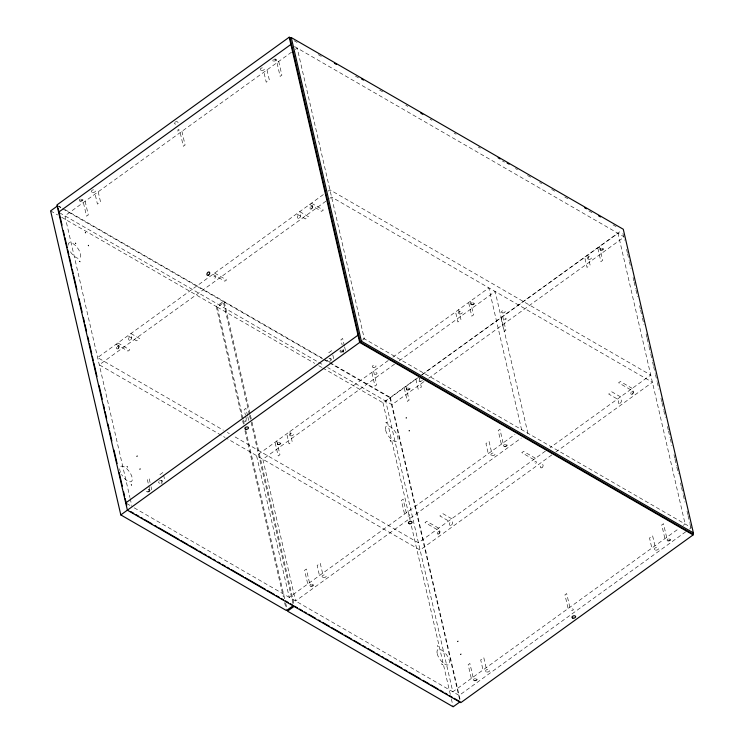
<?xml version="1.0" encoding="UTF-8"?>
<svg xmlns="http://www.w3.org/2000/svg" width="744" height="744" viewBox="0 0 744 744"><rect width="100%" height="100%" fill="white"/><g stroke="black" fill="none" stroke-linecap="round" stroke-linejoin="round"><path stroke-width="0.56" stroke-dasharray="3.72 2.79" d="M291.564 52.164L64.895 215.844L129.93 497.522M295.322 49.448L297.2 48.09L364.328 338.827L362.44 340.185M323.342 194.584L97.622 357.585L223.33 430.162M328.048 191.189L329.927 189.832L650.73 375.041L550.095 447.711M325.956 201.159L99.296 364.83L225.004 437.407M329.722 198.434L331.601 197.076L652.404 382.286L555.536 452.24M61.659 217.267L216.272 306.528L223.247 301.497L249.333 414.52M243.158 419.03L217.322 307.142L224.297 302.101L322.682 358.906M159.895 474.7L162.992 472.468L164.796 480.299M328.699 352.805L331.805 350.564L332.577 353.921M388.219 360.533L256.55 455.616L289.267 597.358L514.988 434.366M392.916 357.139L488.855 287.863L521.572 429.604L519.693 430.971M394.525 364.179L262.855 459.262L295.573 601.003L521.293 438.002M399.221 360.775L495.16 291.509L527.877 433.25L525.999 434.608M330.076 362.654L390.34 397.445L417.607 377.747M421.374 375.032L621.696 230.37M322.738 368.001L382.983 402.774L389.949 397.742L460.136 701.769M418.621 377.282L385.708 401.053L452.826 691.79L678.547 528.789M422.387 374.567L618.013 233.3L685.131 524.036L683.252 525.394M423.987 381.598L392.004 404.69L327.732 367.583M428.693 378.203L624.309 236.936M545.399 451.106L418.426 542.794L233.383 435.965M551.769 454.956L420.1 550.039L226.009 437.983M685.791 531.746L459.132 695.426L131.744 506.413M689.558 529.031L691.436 527.673L361.621 337.264M294.14 40.734L297.154 42.473M318.283 54.675L321.296 56.414M355.511 76.167L358.524 77.906M379.654 90.108L382.676 91.847M405.815 105.211L407.824 106.373M429.958 119.152L431.976 120.314M454.11 133.092L456.119 134.255M478.252 147.033L480.261 148.186M502.395 160.974L504.413 162.127M515.48 168.516L517.489 169.678M527.552 175.491L530.574 177.23M539.623 182.457L541.641 183.619M551.695 189.432L554.717 191.171M564.78 196.983L567.793 198.722M588.923 210.924L591.945 212.663M613.075 224.865L616.088 226.604M294.503 46.528L623.416 236.415M311.438 203.177L323.352 210.059L321.603 211.315L309.699 204.442M632.242 388.396L620.338 381.514L618.599 382.779L630.503 389.651M299.73 211.64L308.481 216.69L305.384 218.931L296.633 213.872M620.533 396.85L611.782 391.79L608.685 394.032L617.436 399.091M214.644 273.076L226.557 279.958L224.809 281.213L212.905 274.341M535.457 458.285L523.544 451.413L521.804 452.678L533.708 459.55M58.934 206.116L60.934 207.269M64.951 209.594L329.071 362.077M57.586 205.865L61.603 208.18M62.608 208.757L223.247 301.497M323.687 359.492L389.949 397.742M59.594 212.784L317.697 361.789M318.702 362.365L323.724 365.267M50.62 210.896L57.641 214.951M217.322 307.142L314.712 363.36M318.73 365.676L321.733 367.415M130.916 333.535L139.677 338.594L136.58 340.836L127.819 335.777M451.729 518.754L442.968 513.695L439.871 515.936L448.632 520.986M117.85 342.975L129.763 349.847L128.014 351.112L116.111 344.23M438.662 528.184L426.749 521.312L425.01 522.567L436.914 529.449M227.357 432.478L229.366 433.64M126.722 503.521L131.121 506.06M622.905 233.477L624.467 240.247M626.56 249.277L627.341 252.662M627.601 253.797L629.164 260.567M629.424 261.693L630.986 268.463M633.07 277.493L633.851 280.879M634.111 282.013L635.674 288.784M635.934 289.909L637.496 296.689M639.589 305.71L640.37 309.104M640.631 310.229L642.193 317M642.453 318.125L644.016 324.905M646.099 333.935L646.88 337.32M647.141 338.446L648.703 345.216M648.963 346.351L650.526 353.121M650.786 354.246L652.349 361.017M652.609 362.151L653.399 365.537M653.66 366.662L655.222 373.432M655.483 374.567L657.045 381.337M657.305 382.463L658.868 389.242M660.951 398.263L661.732 401.658M661.993 402.783L663.555 409.553M663.815 410.679L665.378 417.458M667.47 426.489L668.251 429.874M668.512 430.999L670.074 437.77M670.335 438.904L671.897 445.675M673.98 454.705L674.761 458.09M675.022 459.215L676.584 465.986M676.845 467.12L678.407 473.891M680.5 482.921L681.281 486.306M681.541 487.432L683.104 494.211M683.364 495.337L684.926 502.107M687.01 511.137L687.791 514.523M688.051 515.657L689.614 522.428M689.874 523.553L690.916 528.073M599.524 246.645L602.687 260.344L600.938 261.6L597.776 247.91M666.643 537.382L663.481 523.692L661.741 524.948L664.904 538.647M587.807 255.108L590.131 265.171L587.035 267.412L584.71 257.34M654.934 545.845L652.609 535.773L649.512 538.014L651.837 548.077M502.73 316.544L505.892 330.234L504.144 331.498L500.982 317.8M569.848 607.281L566.686 593.591L564.947 594.847L568.109 608.536M470.366 301.218L473.528 314.907L471.78 316.163L468.618 302.473M503.084 442.959L499.931 429.269L498.182 430.525L501.344 444.214M458.648 309.671L460.973 319.743L457.876 321.975L455.551 311.913M491.375 451.413L489.05 441.35L485.953 443.582L488.278 453.654M419.263 378.129L421.327 387.075L418.23 389.307L415.905 379.245M486.12 667.74L483.795 657.677L480.698 659.909L483.023 669.981M405.936 386.443L409.098 400.132L407.349 401.388L404.197 387.698M473.054 677.179L469.892 663.49L468.153 664.745L471.315 678.435M390.34 397.445L460.09 699.565M382.983 402.774L410.121 520.316M411.423 525.971L450.297 694.366M451.348 698.886L453.17 706.8M373.572 371.117L376.734 384.806L374.985 386.062L371.833 372.372M406.298 512.858L403.136 499.168L401.388 500.424L404.55 514.113M278.712 61.436L281.874 75.125L280.135 76.39L276.973 62.701M344.379 345.858L342.677 338.483L340.938 339.738L342.147 345.002M344.621 346.909L345.839 352.172M343.124 349.215L343.849 352.377M267.003 69.899L269.328 79.961L266.231 82.203L263.906 72.131M332.838 355.037L334.121 360.635M329.992 358.394L330.513 360.626M289.844 431.576L292.169 441.638L289.072 443.88L286.747 433.808M322.571 573.317L320.246 563.255L317.149 565.486L319.474 575.558M276.777 441.006L279.939 454.705L278.191 455.96L275.038 442.271M309.504 582.757L306.342 569.058L304.594 570.322L307.756 584.012M224.297 302.101L250.124 413.999M250.384 415.124L251.686 420.779M251.956 421.904L294.224 605.002M249.593 415.645L250.905 421.299M251.165 422.434L293.173 604.388M181.917 131.335L185.079 145.024L183.34 146.289L180.178 132.59M247.585 415.747L245.883 408.382L244.144 409.637L245.353 414.901M247.826 416.807L249.045 422.071M245.604 415.961L246.813 421.225M243.418 420.155L244.199 423.55M245.762 430.33L285.426 602.119M285.687 603.254L287.249 610.034M216.272 306.528L242.367 419.551M242.628 420.686L243.409 424.071M244.971 430.85L283.334 596.995M284.636 602.64L286.459 610.554M98.199 191.794L100.524 201.866L97.427 204.098L95.102 194.035M161.188 480.299L162.22 484.772M85.132 201.233L88.285 214.923L86.546 216.179L83.384 202.489M150.065 482.493L149.088 478.28L147.349 479.536L150.018 491.124M151.032 486.706L151.767 489.859M130.191 498.657L131.762 505.446M328.988 358.673A2.12 1.33 -13 0 1 331.285 359.054A2.12 1.33 -13 0 1 330.829 360.738M330.373 360.998A2.12 1.33 -13 0 1 327.565 360.803A2.12 1.33 -13 0 1 328.476 358.859M149.758 491.207A1.86 1.163 -13 0 1 146.68 491.617A1.86 1.163 -13 0 1 148 489.636A1.86 1.163 -13 0 1 149.963 490.901M160.174 480.568A2.12 1.33 -13 0 1 162.703 481.489A2.12 1.33 -13 0 1 160.332 483.209A2.12 1.33 -13 0 1 158.63 481.694M159.216 481.024A2.12 1.33 -13 0 1 159.662 480.764M174.998 122.193A1.86 1.163 -13 0 1 177.918 122.221A1.86 1.163 -13 0 1 176.291 124.071A1.86 1.163 -13 0 1 174.487 122.769M274.313 59.148A1.86 1.163 -13 0 1 276.498 60.162A1.86 1.163 -13 0 1 273.839 61.408A1.86 1.163 -13 0 1 273.467 59.539M422.36 380.435A2.12 1.33 -13 0 1 418.891 380.947A2.12 1.33 -13 0 1 420.165 378.687M120.509 472.366A9.281 4.036 54.2 0 1 125.466 467.641A9.281 4.036 54.2 0 1 131.958 480.903A9.281 4.036 54.2 0 1 121.514 474.421M68.067 245.232A9.281 4.036 54.2 0 1 76.065 246.143A9.281 4.036 54.2 0 1 79.896 257.963A9.281 4.036 54.2 0 1 69.917 250.933M85.114 232.714C85.681 234.202 86.202 231.049 85.114 232.714M88.09 245.604C88.657 247.082 89.178 243.93 88.09 245.604M136.71 456.202C137.268 457.7 137.807 454.51 136.71 456.202M139.686 469.092C140.253 470.561 140.756 467.446 139.686 469.092M405.926 417.933C406.484 419.411 406.996 416.249 405.926 417.933M408.902 430.813C409.442 432.301 410.028 429.13 408.902 430.813M457.523 641.412C458.072 642.9 458.62 639.747 457.523 641.412M460.499 654.302C461.038 655.789 461.624 652.618 460.499 654.302M75.302 242.963L75.962 243.762L75.33 242.907M79.478 261.079L80.147 261.888L79.478 261.079M126.898 466.451L127.559 467.251L126.992 466.376M131.074 484.567L131.744 485.376L131.167 484.493M385.95 422.304L386.61 423.113L385.95 422.304M390.135 440.429L390.795 441.229L390.135 440.429M437.546 645.792L438.207 646.601L437.584 645.746M441.731 663.918L442.392 664.718L441.759 663.862M504.376 446.539A1.86 1.163 -13 0 0 507.194 445.219A1.86 1.163 -13 0 0 504.534 444.475A1.86 1.163 -13 0 0 504.376 446.539M491.849 455.644A2.12 1.33 -13 0 0 495.067 454.138A2.12 1.33 -13 0 0 492.026 453.282A2.12 1.33 -13 0 0 491.849 455.644M310.787 586.328A1.86 1.163 -13 0 0 313.605 585.007A1.86 1.163 -13 0 0 310.946 584.263A1.86 1.163 -13 0 0 310.787 586.328M323.036 577.549A2.12 1.33 -13 0 0 326.253 576.033A2.12 1.33 -13 0 0 323.222 575.186A2.12 1.33 -13 0 0 323.036 577.549M340.826 352.107A1.86 1.163 -13 0 0 343.635 350.787A1.86 1.163 -13 0 0 340.984 350.043A1.86 1.163 -13 0 0 340.826 352.107M667.935 540.962A1.86 1.163 -13 0 0 670.753 539.642A1.86 1.163 -13 0 0 668.093 538.898A1.86 1.163 -13 0 0 667.935 540.962M655.399 550.067A2.12 1.33 -13 0 0 658.617 548.561A2.12 1.33 -13 0 0 655.585 547.705A2.12 1.33 -13 0 0 655.399 550.067M474.347 680.76A1.86 1.163 -13 0 0 477.164 679.439A1.86 1.163 -13 0 0 474.505 678.686A1.86 1.163 -13 0 0 474.347 680.76M486.595 671.971A2.12 1.33 -13 0 0 489.812 670.465A2.12 1.33 -13 0 0 486.771 669.609A2.12 1.33 -13 0 0 486.595 671.971M373.19 367.443A1.86 1.163 -13 0 0 375.999 366.122A1.86 1.163 -13 0 0 373.349 365.378A1.86 1.163 -13 0 0 373.19 367.443M471.649 304.789A1.86 1.163 -13 0 0 474.467 303.468A1.86 1.163 -13 0 0 471.808 302.724A1.86 1.163 -13 0 0 471.649 304.789M459.122 313.903A2.12 1.33 -13 0 0 462.34 312.396A2.12 1.33 -13 0 0 459.299 311.541A2.12 1.33 -13 0 0 459.122 313.903M278.07 444.587A1.86 1.163 -13 0 0 280.879 443.266A1.86 1.163 -13 0 0 278.228 442.522A1.86 1.163 -13 0 0 278.07 444.587M290.318 435.798A2.12 1.33 -13 0 0 293.536 434.291A2.12 1.33 -13 0 0 290.495 433.445A2.12 1.33 -13 0 0 290.318 435.798M214.821 278.237A1.19 0.772 -60 0 0 215.258 276.331A1.19 0.772 -60 0 0 213.751 277.428A1.19 0.772 -60 0 0 214.821 278.237M535.624 463.447A1.19 0.772 -60 0 0 536.071 461.54A1.19 0.772 -60 0 0 534.555 462.638A1.19 0.772 -60 0 0 535.624 463.447M311.615 208.339A1.19 0.772 -60 0 0 312.052 206.441A1.19 0.772 -60 0 0 310.546 207.53A1.19 0.772 -60 0 0 311.615 208.339M299.386 217.992A2.12 1.376 -60 0 0 300.167 214.607A2.12 1.376 -60 0 0 297.488 216.541A2.12 1.376 -60 0 0 299.386 217.992M118.026 348.136A1.19 0.772 -60 0 0 118.463 346.23A1.19 0.772 -60 0 0 116.957 347.318A1.19 0.772 -60 0 0 118.026 348.136M130.581 339.896A2.12 1.376 -60 0 0 131.363 336.511A2.12 1.376 -60 0 0 128.684 338.446A2.12 1.376 -60 0 0 130.581 339.896M632.419 393.548A1.19 0.772 -60 0 0 632.865 391.651A1.19 0.772 -60 0 0 631.349 392.739A1.19 0.772 -60 0 0 632.419 393.548M620.189 403.202A2.12 1.376 -60 0 0 620.98 399.816A2.12 1.376 -60 0 0 618.292 401.76A2.12 1.376 -60 0 0 620.189 403.202M438.83 533.346A1.19 0.772 -60 0 0 439.276 531.439A1.19 0.772 -60 0 0 437.77 532.527A1.19 0.772 -60 0 0 438.83 533.346M451.385 525.106A2.12 1.376 -60 0 0 452.166 521.721A2.12 1.376 -60 0 0 449.488 523.655A2.12 1.376 -60 0 0 451.385 525.106M375.218 374.288A1.19 0.744 -13 0 0 377.022 373.442A1.19 0.744 -13 0 0 375.32 372.958A1.19 0.744 -13 0 0 375.218 374.288M407.935 516.029A1.19 0.744 -13 0 0 409.749 515.183A1.19 0.744 -13 0 0 408.038 514.699A1.19 0.744 -13 0 0 407.935 516.029M472.003 304.389A1.19 0.744 -13 0 0 473.816 303.543A1.19 0.744 -13 0 0 472.105 303.059A1.19 0.744 -13 0 0 472.003 304.389M278.423 444.187A1.19 0.744 -13 0 0 280.228 443.331A1.19 0.744 -13 0 0 278.526 442.857A1.19 0.744 -13 0 0 278.423 444.187M504.73 446.13A1.19 0.744 -13 0 0 506.543 445.284A1.19 0.744 -13 0 0 504.832 444.81A1.19 0.744 -13 0 0 504.73 446.13M311.141 585.928A1.19 0.744 -13 0 0 312.954 585.082A1.19 0.744 -13 0 0 311.243 584.598A1.19 0.744 -13 0 0 311.141 585.928M261.172 70.485A2.12 1.33 -13 0 0 264.39 68.978A2.12 1.33 -13 0 0 261.349 68.123A2.12 1.33 -13 0 0 261.172 70.485M80.11 201.168A1.86 1.163 -13 0 0 82.928 199.848A1.86 1.163 -13 0 0 80.268 199.104A1.86 1.163 -13 0 0 80.11 201.168M92.358 192.38A2.12 1.33 -13 0 0 95.576 190.873A2.12 1.33 -13 0 0 92.544 190.027A2.12 1.33 -13 0 0 92.358 192.38M502.339 312.871A1.86 1.163 -13 0 0 505.157 311.559A1.86 1.163 -13 0 0 502.507 310.806A1.86 1.163 -13 0 0 502.339 312.871M600.808 250.226A1.86 1.163 -13 0 0 603.626 248.905A1.86 1.163 -13 0 0 600.966 248.161A1.86 1.163 -13 0 0 600.808 250.226M588.281 259.331A2.12 1.33 -13 0 0 591.499 257.824A2.12 1.33 -13 0 0 588.457 256.978A2.12 1.33 -13 0 0 588.281 259.331M407.228 390.023A1.86 1.163 -13 0 0 410.037 388.703A1.86 1.163 -13 0 0 407.387 387.959A1.86 1.163 -13 0 0 407.228 390.023M385.587 430.125A9.281 4.036 54.2 0 0 396.189 441.536A9.281 4.036 54.2 0 0 393.371 429.334A9.281 4.036 54.2 0 0 385.587 430.125M437.184 653.613A9.281 4.036 54.2 0 0 447.786 665.024A9.281 4.036 54.2 0 0 444.968 652.823A9.281 4.036 54.2 0 0 437.184 653.613M311.727 208.841A1.86 1.2 -60 0 0 312.415 205.883A1.86 1.2 -60 0 0 310.071 207.576A1.86 1.2 -60 0 0 311.727 208.841M118.147 348.638A1.86 1.2 -60 0 0 118.826 345.681A1.86 1.2 -60 0 0 116.483 347.374A1.86 1.2 -60 0 0 118.147 348.638M177.258 130.87A1.19 0.744 -13 0 0 179.072 130.023A1.19 0.744 -13 0 0 177.36 129.54A1.19 0.744 -13 0 0 177.258 130.87M244.385 421.606A1.19 0.744 -13 0 0 246.19 420.76A1.19 0.744 -13 0 0 244.488 420.276A1.19 0.744 -13 0 0 244.385 421.606M274.052 60.971A1.19 0.744 -13 0 0 275.866 60.125A1.19 0.744 -13 0 0 274.155 59.641A1.19 0.744 -13 0 0 274.052 60.971M80.464 200.768A1.19 0.744 -13 0 0 82.277 199.922A1.19 0.744 -13 0 0 80.566 199.439A1.19 0.744 -13 0 0 80.464 200.768M341.18 351.707A1.19 0.744 -13 0 0 342.984 350.861A1.19 0.744 -13 0 0 341.282 350.377A1.19 0.744 -13 0 0 341.18 351.707M147.591 491.505A1.19 0.744 -13 0 0 149.405 490.649A1.19 0.744 -13 0 0 147.693 490.175A1.19 0.744 -13 0 0 147.591 491.505M542.051 467.595A1.86 1.2 -60 0 0 542.729 464.628A1.86 1.2 -60 0 0 540.386 466.321A1.86 1.2 -60 0 0 542.051 467.595M632.539 394.05A1.86 1.2 -60 0 0 633.218 391.093A1.86 1.2 -60 0 0 630.875 392.786A1.86 1.2 -60 0 0 632.539 394.05M438.951 533.848A1.86 1.2 -60 0 0 439.639 530.891A1.86 1.2 -60 0 0 437.286 532.583A1.86 1.2 -60 0 0 438.951 533.848M504.367 319.725A1.19 0.744 -13 0 0 506.18 318.869A1.19 0.744 -13 0 0 504.469 318.395A1.19 0.744 -13 0 0 504.367 319.725M571.494 610.452A1.19 0.744 -13 0 0 573.308 609.606A1.19 0.744 -13 0 0 571.597 609.131A1.19 0.744 -13 0 0 571.494 610.452M601.161 249.826A1.19 0.744 -13 0 0 602.975 248.97A1.19 0.744 -13 0 0 601.264 248.496A1.19 0.744 -13 0 0 601.161 249.826M407.582 389.614A1.19 0.744 -13 0 0 409.386 388.768A1.19 0.744 -13 0 0 407.684 388.294A1.19 0.744 -13 0 0 407.582 389.614M668.289 540.562A1.19 0.744 -13 0 0 670.093 539.707A1.19 0.744 -13 0 0 668.391 539.233A1.19 0.744 -13 0 0 668.289 540.562M474.7 680.351A1.19 0.744 -13 0 0 476.513 679.505A1.19 0.744 -13 0 0 474.802 679.021A1.19 0.744 -13 0 0 474.7 680.351"/><path stroke-width="1.12" d="M291.229 38.363L289.23 37.2L56.925 204.953L127.391 510.189L460.806 702.671L693.11 534.917L692.627 532.853M57.586 205.865L50.62 210.896L120.807 514.913L286.459 610.554L293.434 605.523M291.276 37.572L290.113 38.409L360.208 342.035L692.218 533.708L693.38 532.871L623.286 229.254L291.276 37.572L361.37 341.189L693.38 532.871M58.59 212.198L290.895 44.445M125.717 502.935L358.022 335.181M120.807 514.913L359.696 342.435L693.11 534.917M360.208 342.035L361.37 341.189M334.419 63.287L336.428 64.449M361.528 78.948L363.537 80.101M420.788 113.153L422.797 114.316M498.108 157.793L500.117 158.956M507.148 163.01L509.156 164.173M584.477 207.66L586.486 208.813M598.539 215.779L600.548 216.932M130.786 511.621L133.799 513.36M135.808 514.523L138.821 516.262M140.83 517.415L142.839 518.577M144.838 519.74L151.869 523.795M154.882 525.534L156.891 526.696M158.9 527.849L178.978 539.447M180.987 540.609L188.018 544.664M190.018 545.817L197.048 549.881M199.057 551.034L202.07 552.773M204.079 553.936L206.088 555.098M208.097 556.252L211.11 557.991M213.11 559.153L215.118 560.316M218.132 562.055L220.14 563.208M222.149 564.371L225.162 566.11M227.171 567.263L229.18 568.425M231.189 569.588L243.232 576.544M245.241 577.697L265.32 589.294M267.329 590.448L274.359 594.512M276.368 595.665L279.372 597.404M281.381 598.567L283.39 599.729M285.398 600.882L288.412 602.621M290.42 603.784L292.429 604.946M297.498 607.867L294.484 606.128L287.51 611.159L453.17 706.8L460.136 701.769L454.119 698.291M299.507 609.029L302.51 610.768M304.519 611.921L306.528 613.084M308.537 614.246L315.568 618.301M318.581 620.04L320.59 621.203M322.598 622.356L329.62 626.42M331.629 627.573L342.677 633.953M344.686 635.106L351.707 639.17M353.716 640.324L360.747 644.388M362.756 645.541L365.769 647.28M367.769 648.442L374.799 652.497M376.808 653.66L379.821 655.399M381.83 656.552L383.839 657.715M385.848 658.877L388.861 660.616M390.86 661.769L392.869 662.932M394.878 664.094L401.909 668.149M404.922 669.888L406.931 671.051M408.94 672.204L419.979 678.584M422.992 680.323L429.018 683.801M431.027 684.954L438.049 689.018M440.057 690.172L443.071 691.911M445.079 693.073L447.088 694.236M449.097 695.389L452.11 697.128M289.23 37.2L359.696 342.435M58.106 208.125L62.022 225.069M63.324 230.724L64.365 235.244M64.895 237.503L67.239 247.678M67.76 249.938L68.801 254.457M69.332 256.717L71.675 266.891M72.196 269.151L73.237 273.671M73.768 275.931L76.892 289.5M78.985 298.539L82.11 312.099M83.421 317.753L84.463 322.273M84.983 324.533L86.546 331.312M87.857 336.967L88.899 341.487M89.42 343.747L91.763 353.921M92.293 356.181L93.335 360.701M93.856 362.96L96.99 376.52M99.073 385.559L102.207 399.128M103.509 404.773L104.551 409.293M105.071 411.553L106.643 418.342M107.945 423.987L108.987 428.507M109.508 430.767L111.86 440.941M113.944 449.981L117.078 463.549M119.161 472.589L122.295 486.148M123.597 491.803L124.648 496.322M125.169 498.582L126.731 505.362M409.256 523.683A1.86 1.163 -13 0 0 412.074 522.362A1.86 1.163 -13 0 0 409.414 521.618A1.86 1.163 -13 0 0 409.256 523.683M245.706 429.26A1.86 1.163 -13 0 0 248.515 427.94A1.86 1.163 -13 0 0 245.864 427.196A1.86 1.163 -13 0 0 245.706 429.26M572.815 618.106A1.86 1.163 -13 0 0 575.633 616.785A1.86 1.163 -13 0 0 572.973 616.041A1.86 1.163 -13 0 0 572.815 618.106M208.636 275.103A1.86 1.2 -60 0 0 209.315 272.137A1.86 1.2 -60 0 0 206.972 273.839A1.86 1.2 -60 0 0 208.636 275.103"/></g></svg>
